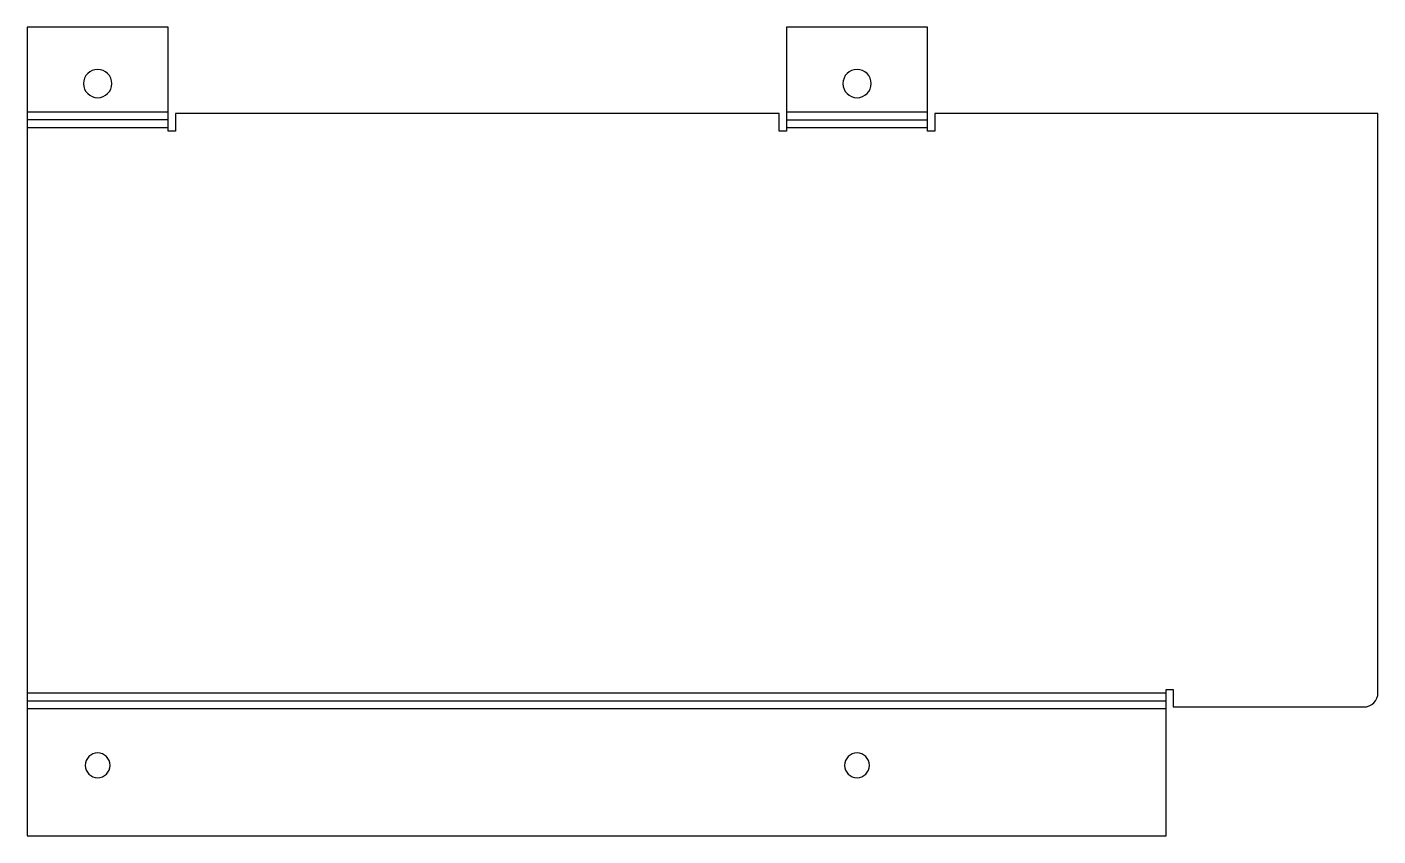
# Model space of a CAD drawing. Header units: millimetres. Extents: x 0 to 191, y 0 to 115.
import ezdxf

# ---------------------------------------------------------------- set-up
doc = ezdxf.new("R2010")
doc.units = ezdxf.units.MM

msp = doc.modelspace()

# ---------------------------------------------------------------- linework, layer by layer
at = {"layer": 'BEND'}
for p, q in [((20, 101.39), (0, 101.39)), ((107.5, 101.39), (127.5, 101.39)), ((0, 19.13), (161.25, 19.13))]:
    msp.add_line(p, q, dxfattribs=at)
at = {"layer": 'BEND_EXTENT'}
for p, q in [((0, 102.52), (20, 102.52)), ((107.5, 102.52), (127.5, 102.52)), ((20, 100.26), (0, 100.26)), ((127.5, 100.26), (107.5, 100.26)), ((0, 20.26), (161.25, 20.26)), ((161.25, 18), (0, 18))]:
    msp.add_line(p, q, dxfattribs=at)
at = {"layer": 'INTERIOR_PROFILES', "extrusion": (0, 0, -1)}
for centre, radius in [((-10, 106.52), 2), ((-117.5, 106.52), 2), ((-10, 10), 1.75), ((-117.5, 10), 1.75)]:
    msp.add_circle(centre, radius, dxfattribs=at)
at = {"layer": 'OUTER_PROFILES'}
msp.add_lwpolyline([(162.25, 18.26), (189.25, 18.26, 0.414214), (191.25, 20.26), (191.25, 102.26), (128.5, 102.26), (128.5, 99.76), (127.5, 99.76), (127.5, 114.52), (107.5, 114.52), (107.5, 99.76), (106.5, 99.76), (106.5, 102.26), (21, 102.26), (21, 99.76), (20, 99.76), (20, 114.52), (0, 114.52), (0, 0), (161.25, 0), (161.25, 20.76), (162.25, 20.76)], format="xyb", close=True, dxfattribs=at)

doc.saveas('drawing.dxf')
